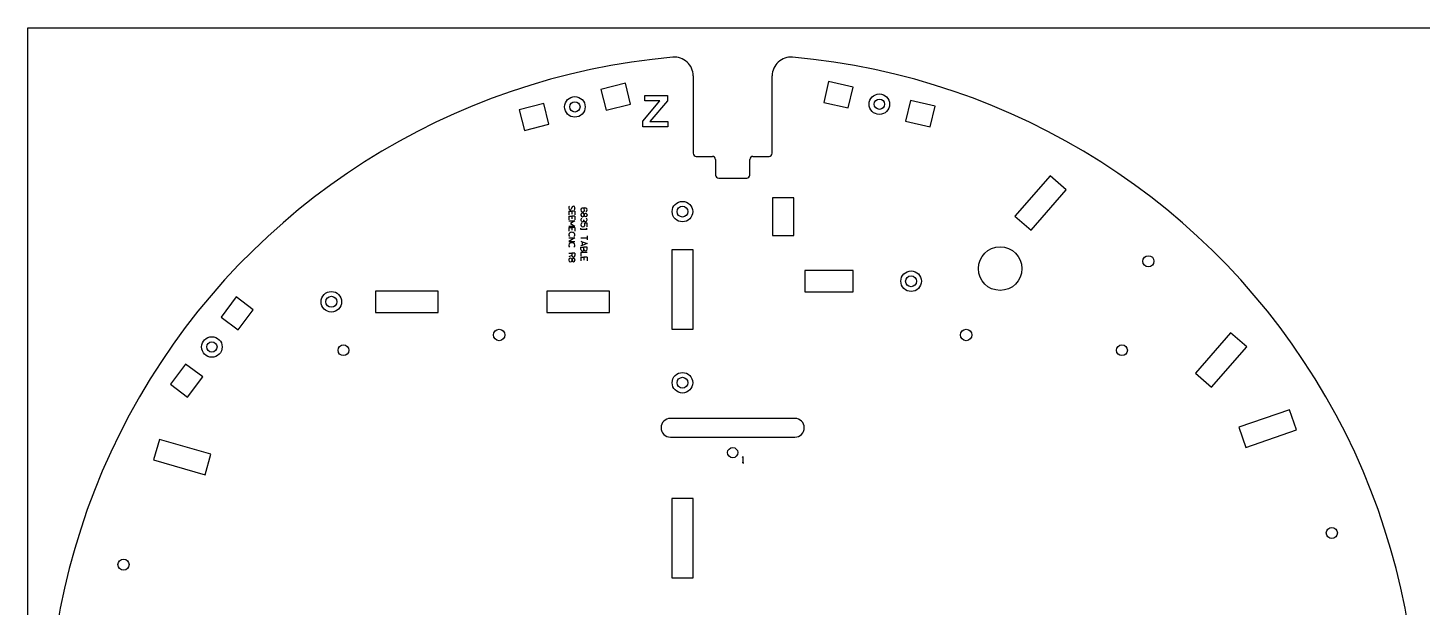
# Model space of a CAD drawing. Header units: inches. Extents: x -1316 to -504, y 751 to 1208.
# Drawn here: x -1316.5 to -868.7, y 1022.2 to 1208.4 of the extents above; entities that cross this region are included whole.
import ezdxf

# ---------------------------------------------------------------- set-up
doc = ezdxf.new("R2010")
doc.units = ezdxf.units.IN
doc.header["$MEASUREMENT"] = 0
doc.linetypes.add('Continuous2', pattern=[0])
for name, color, linetype in [('68343 AND 68344 CARRIAGE AND ARM PLATE', 1, 'Continuous'), ('68351 TABLE', 1, 'Continuous'), ('68357 Support Panel', 1, 'Continuous'), ('STOCK OUTLINE', 1, 'Continuous')]:
    doc.layers.add(name, color=color, linetype=linetype)

msp = doc.modelspace()

# ---------------------------------------------------------------- linework, layer by layer
at = {"layer": '68343 AND 68344 CARRIAGE AND ARM PLATE', "color": 3, "linetype": 'Continuous2', "lineweight": -3, "true_color": 0x00ff00}
for p, q in [((-1086.78, 1070.66), (-1087.07, 1070.37)), ((-1086.78, 1068.66), (-1086.78, 1070.66)), ((-1086.78, 1068.66), (-1087.07, 1068.66)), ((-1086.78, 1068.66), (-1086.5, 1068.66))]:
    msp.add_line(p, q, dxfattribs=at)
at = {"layer": '68343 AND 68344 CARRIAGE AND ARM PLATE', "color": 5, "linetype": 'Continuous2', "lineweight": -3, "true_color": 0x0000ff}
for centre in [(-1165.12, 1109.72), (-1015.12, 1109.72)]:
    msp.add_circle(centre, 1.84, dxfattribs=at)
at = {"layer": '68351 TABLE', "color": 1, "linetype": 'Continuous2', "lineweight": -3, "true_color": 0xff0000}
for p, q in [((-1102.82, 1193), (-1102.82, 1168.11)), ((-1077.42, 1168.11), (-1077.42, 1193)), ((-1101.82, 1167.11), (-1096.62, 1167.11)), ((-1095.62, 1166.11), (-1095.62, 1161.11)), ((-1084.62, 1161.11), (-1084.62, 1166.11)), ((-1083.62, 1167.11), (-1078.42, 1167.11)), ((-1094.62, 1160.11), (-1085.62, 1160.11))]:
    msp.add_line(p, q, dxfattribs=at)
at = {"layer": '68351 TABLE', "color": 5, "linetype": 'Continuous2', "lineweight": -3, "true_color": 0x0000ff}
for p, q in [((-1059.34, 1191.17), (-1060.88, 1184.48)), ((-1051.45, 1189.35), (-1059.34, 1191.17)), ((-1124.59, 1190.6), (-1132.45, 1188.64)), ((-1132.45, 1188.64), (-1130.79, 1181.98)), ((-1122.93, 1183.94), (-1124.59, 1190.6)), ((-1052.99, 1182.66), (-1051.45, 1189.35)), ((-1150.79, 1184.07), (-1158.65, 1182.11)), ((-1149.13, 1177.41), (-1150.79, 1184.07)), ((-1130.79, 1181.98), (-1122.93, 1183.94)), ((-1060.88, 1184.48), (-1052.99, 1182.66)), ((-1033.03, 1185.09), (-1034.57, 1178.41)), ((-1025.14, 1183.27), (-1033.03, 1185.09)), ((-1026.68, 1176.59), (-1025.14, 1183.27)), ((-1158.65, 1182.11), (-1156.99, 1175.45)), ((-1034.57, 1178.41), (-1026.68, 1176.59)), ((-1156.99, 1175.45), (-1149.13, 1177.41)), ((-988.2, 1160.87), (-999.48, 1147.89)), ((-983.02, 1156.37), (-988.2, 1160.87)), ((-994.3, 1143.39), (-983.02, 1156.37)), ((-1070.51, 1153.76), (-1077.37, 1153.76)), ((-1077.37, 1153.76), (-1077.37, 1141.66)), ((-1070.51, 1141.66), (-1070.51, 1153.76)), ((-999.48, 1147.89), (-994.3, 1143.39)), ((-1077.37, 1141.66), (-1070.51, 1141.66)), ((-1102.82, 1137.11), (-1109.68, 1137.11)), ((-1109.68, 1137.11), (-1109.68, 1111.61)), ((-1102.82, 1111.61), (-1102.82, 1137.11)), ((-1051.42, 1130.41), (-1066.92, 1130.41)), ((-1066.92, 1130.41), (-1066.92, 1123.55)), ((-1051.42, 1123.55), (-1051.42, 1130.41)), ((-1249.56, 1121.93), (-1254.43, 1115.46)), ((-1244.08, 1117.8), (-1249.56, 1121.93)), ((-1184.68, 1123.81), (-1204.78, 1123.81)), ((-1204.78, 1123.81), (-1204.78, 1116.95)), ((-1184.68, 1116.95), (-1184.68, 1123.81)), ((-1129.68, 1123.81), (-1149.78, 1123.81)), ((-1149.78, 1123.81), (-1149.78, 1116.95)), ((-1129.68, 1116.95), (-1129.68, 1123.81)), ((-1066.92, 1123.55), (-1051.42, 1123.55)), ((-1254.43, 1115.46), (-1248.95, 1111.34)), ((-1248.95, 1111.34), (-1244.08, 1117.8)), ((-1204.78, 1116.95), (-1184.68, 1116.95)), ((-1149.78, 1116.95), (-1129.68, 1116.95)), ((-1109.68, 1111.61), (-1102.82, 1111.61)), ((-930.19, 1110.45), (-941.47, 1097.46)), ((-925.01, 1105.94), (-930.19, 1110.45)), ((-936.3, 1092.96), (-925.01, 1105.94)), ((-1265.81, 1100.37), (-1270.68, 1093.9)), ((-1260.33, 1096.24), (-1265.81, 1100.37)), ((-941.47, 1097.46), (-936.3, 1092.96)), ((-1270.68, 1093.9), (-1265.2, 1089.77)), ((-1265.2, 1089.77), (-1260.33, 1096.24)), ((-911.32, 1085.65), (-927.59, 1080.05)), ((-909.09, 1079.17), (-911.32, 1085.65)), ((-1070.12, 1082.89), (-1110.12, 1082.89)), ((-927.59, 1080.05), (-925.35, 1073.57)), ((-925.35, 1073.57), (-909.09, 1079.17)), ((-1274.21, 1076.15), (-1276.1, 1069.55)), ((-1257.68, 1071.41), (-1274.21, 1076.15)), ((-1110.12, 1076.89), (-1070.12, 1076.89)), ((-1259.57, 1064.81), (-1257.68, 1071.41)), ((-1276.1, 1069.55), (-1259.57, 1064.81)), ((-1102.82, 1057.11), (-1109.68, 1057.11)), ((-1109.68, 1057.11), (-1109.68, 1031.61)), ((-1102.82, 1031.61), (-1102.82, 1057.11)), ((-1109.68, 1031.61), (-1102.82, 1031.61))]:
    msp.add_line(p, q, dxfattribs=at)
at = {"layer": '68351 TABLE', "color": 3, "linetype": 'Continuous2', "lineweight": -3, "true_color": 0x00ff00}
for p, q in [((-1118.36, 1186.63), (-1111.05, 1186.63)), ((-1118.36, 1184.96), (-1118.36, 1186.63)), ((-1111.05, 1186.63), (-1111.05, 1184.96)), ((-1119, 1178.42), (-1113.48, 1184.96)), ((-1113.48, 1184.96), (-1118.36, 1184.96)), ((-1111.05, 1184.96), (-1116.68, 1178.29)), ((-1119, 1176.63), (-1119, 1178.42)), ((-1116.68, 1178.29), (-1110.92, 1178.29)), ((-1110.92, 1178.29), (-1110.92, 1176.63)), ((-1110.92, 1176.63), (-1119, 1176.63)), ((-1138.87, 1148.35), (-1138.87, 1148.22)), ((-1138.87, 1146.79), (-1138.87, 1146.66)), ((-1137.87, 1146.54), (-1137.87, 1146.68)), ((-1137.8, 1148.35), (-1137.8, 1148.22)), ((-1136.87, 1148.35), (-1136.87, 1148.22)), ((-1136.87, 1146.76), (-1136.87, 1146.69)), ((-1138.87, 1145.16), (-1138.87, 1145.07)), ((-1138.87, 1143.75), (-1138.87, 1144.04)), ((-1138.87, 1143.75), (-1136.87, 1143.75)), ((-1138.87, 1143.75), (-1138.87, 1143.46)), ((-1136.87, 1145.69), (-1137.76, 1145.69)), ((-1136.87, 1143.75), (-1137.16, 1144.04)), ((-1136.87, 1144.48), (-1136.87, 1145.69)), ((-1138.87, 1140.88), (-1136.87, 1140.88)), ((-1138.87, 1139.84), (-1138.44, 1139.68)), ((-1138.44, 1138.5), (-1138.87, 1138.34)), ((-1138.87, 1137.94), (-1137.87, 1137.94)), ((-1138.87, 1137.17), (-1138.87, 1137.94)), ((-1138.44, 1139.68), (-1138.44, 1138.5)), ((-1138.44, 1139.68), (-1136.87, 1139.09)), ((-1136.87, 1139.09), (-1138.44, 1138.5)), ((-1136.87, 1137.94), (-1137.87, 1137.94)), ((-1137.87, 1137.2), (-1137.87, 1137.94)), ((-1136.87, 1141.52), (-1136.87, 1140.88)), ((-1136.87, 1140.88), (-1136.87, 1140.24)), ((-1136.87, 1137.25), (-1136.87, 1137.94)), ((-1136.87, 1136.27), (-1138.87, 1136.27)), ((-1138.87, 1136.27), (-1138.87, 1135.09)), ((-1138.87, 1134.69), (-1138.87, 1133.52)), ((-1138.87, 1134.69), (-1137.87, 1134.69)), ((-1137.87, 1134.69), (-1137.87, 1133.78)), ((-1136.87, 1134.69), (-1137.87, 1134.69)), ((-1136.87, 1134.69), (-1136.87, 1133.52))]:
    msp.add_line(p, q, dxfattribs=at)
for centre in [(-1043.01, 1183.88), (-1140.79, 1183.02), (-1106.25, 1149.36), (-1032.82, 1126.98), (-1219.01, 1120.38), (-1257.38, 1105.85), (-1106.25, 1094.36)]:
    msp.add_circle(centre, 3.3, dxfattribs=at)
at = {"layer": '68351 TABLE', "color": 5, "linetype": 'Continuous2', "lineweight": -3, "true_color": 0x0000ff}
for centre, radius in [((-1140.79, 1183.02), 1.65), ((-1043.01, 1183.88), 1.65), ((-1106.25, 1149.36), 1.75), ((-1004.22, 1131.03), 7), ((-956.6, 1133.41), 1.78), ((-1032.82, 1126.98), 1.75), ((-1219.01, 1120.38), 1.78), ((-1257.38, 1105.85), 1.65), ((-1215.12, 1104.81), 1.75), ((-965.12, 1104.81), 1.75), ((-1106.25, 1094.36), 1.75), ((-1090.12, 1071.89), 1.65), ((-897.7, 1046.07), 1.77), ((-1285.75, 1035.91), 1.78)]:
    msp.add_circle(centre, radius, dxfattribs=at)
at = {"layer": '68351 TABLE', "color": 1, "linetype": 'Continuous2', "lineweight": -3, "true_color": 0xff0000}
for centre, radius, start, end in [((-1090.12, 979.81), 220, 95.0131, 204.9869), ((-1108.82, 1193), 6, 0, 95.0131), ((-1071.42, 1193), 6, 84.9869, 180), ((-1090.12, 979.81), 220, 335.0131, 84.9869), ((-1101.82, 1168.11), 1, 180, 270), ((-1096.62, 1166.11), 1, 0, 90), ((-1083.62, 1166.11), 1, 90, 180), ((-1078.42, 1168.11), 1, 270, 0), ((-1094.62, 1161.11), 1, 180, 270), ((-1085.62, 1161.11), 1, 270, 0)]:
    msp.add_arc(centre, radius, start, end, dxfattribs=at)
at = {"layer": '68351 TABLE', "color": 3, "linetype": 'Continuous2', "lineweight": -3, "true_color": 0x00ff00}
for centre, radius, start, end in [((-1138.27, 1149.88), 0.595, 103.902, 252.098), ((-1138.33, 1148.35), 0.536, 124.6857, 180), ((-1138.33, 1148.22), 0.536, 180, 270), ((-1138.29, 1146.79), 0.577, 120.2932, 180.0001), ((-1138.24, 1146.66), 0.631, 180.0001, 221.1859), ((-1138.33, 1148.35), 0.536, 0, 124.6857), ((-1138.28, 1149.88), 0.594, 252.2661, 103.7339), ((-1137.91, 1148.75), 1.78, 69.2941, 106.7059), ((-1138.37, 1146.59), 0.504, 270, 354.185), ((-1138.33, 1148.22), 0.536, 270, 0), ((-1137.37, 1146.62), 0.504, 189.0881, 270), ((-1137.33, 1148.35), 0.464, 27.5491, 180), ((-1137.33, 1148.22), 0.464, 180, 270), ((-1137.33, 1148.22), 0.464, 270, 360), ((-1137.46, 1149.85), 0.595, 299.3075, 72.098), ((-1137.45, 1146.76), 0.577, 359.9999, 59.7068), ((-1137.5, 1146.69), 0.631, 318.8141, 359.9999), ((-1137.33, 1148.35), 0.464, 0, 27.5491), ((-1138.23, 1145.16), 0.636, 138.8141, 180.016), ((-1138.24, 1145.07), 0.628, 180.016, 240.2552), ((-1138.37, 1146.54), 0.457, 221.1859, 270), ((-1138.23, 1145.16), 0.636, 123.4333, 138.8141), ((-1138.23, 1145.09), 0.652, 240.2551, 303.6901), ((-1138.21, 1145.05), 0.606, 303.6901, 333.4349), ((-1138.51, 1145.15), 0.923, 357.8471, 35.5576), ((-1138.34, 1145.12), 0.756, 333.4349, 0), ((-1137.37, 1146.57), 0.457, 270, 318.8141), ((-1138.37, 1137.17), 0.5, 180, 3.9129), ((-1137.37, 1137.25), 0.5, 185.7176, 360)]:
    msp.add_arc(centre, radius, start, end, dxfattribs=at)
at = {"layer": '68351 TABLE', "color": 5, "linetype": 'Continuous2', "lineweight": -3, "true_color": 0x0000ff}
for centre, start, end in [((-1110.12, 1079.89), 90, 270), ((-1070.12, 1079.89), 270, 90)]:
    msp.add_arc(centre, 3, start, end, dxfattribs=at)
at = {"layer": '68357 Support Panel', "color": 3, "linetype": 'Continuous2', "lineweight": -3, "true_color": 0x00ff00}
for p, q in [((-1141.62, 1150.91), (-1141.95, 1150.12)), ((-1142.79, 1150.64), (-1142.79, 1150.44)), ((-1142.79, 1149.51), (-1142.79, 1148.34)), ((-1142.79, 1149.51), (-1141.79, 1149.51)), ((-1142.79, 1147.94), (-1142.79, 1146.76)), ((-1142.79, 1147.94), (-1141.79, 1147.94)), ((-1142.79, 1146.36), (-1140.79, 1146.36)), ((-1140.79, 1146.36), (-1142.2, 1145.52)), ((-1141.79, 1149.51), (-1141.79, 1148.59)), ((-1140.79, 1149.51), (-1141.79, 1149.51)), ((-1141.79, 1147.94), (-1141.79, 1147.02)), ((-1140.79, 1147.94), (-1141.79, 1147.94)), ((-1140.78, 1150.58), (-1140.79, 1150.42)), ((-1140.79, 1149.51), (-1140.79, 1148.34)), ((-1140.79, 1147.94), (-1140.79, 1146.76)), ((-1142.79, 1144.68), (-1140.79, 1144.68)), ((-1142.79, 1144.28), (-1142.79, 1143.11)), ((-1142.79, 1144.28), (-1141.79, 1144.28)), ((-1142.2, 1145.52), (-1140.79, 1144.68)), ((-1141.79, 1144.28), (-1141.79, 1143.36)), ((-1140.79, 1144.28), (-1141.79, 1144.28)), ((-1140.79, 1144.28), (-1140.79, 1143.11)), ((-1142.79, 1140.94), (-1140.79, 1140.94)), ((-1140.79, 1140.94), (-1142.79, 1139.72)), ((-1142.79, 1139.72), (-1140.79, 1139.72)), ((-1142.79, 1136.01), (-1141.79, 1136.01)), ((-1141.79, 1135.29), (-1142.79, 1134.79)), ((-1142.79, 1133.85), (-1142.79, 1133.72)), ((-1141.79, 1136.01), (-1141.79, 1135.29)), ((-1140.79, 1136.01), (-1141.79, 1136.01)), ((-1141.71, 1133.85), (-1141.71, 1133.72)), ((-1140.79, 1136.01), (-1140.79, 1135.29)), ((-1140.79, 1133.85), (-1140.79, 1133.72))]:
    msp.add_line(p, q, dxfattribs=at)
for centre, radius, start, end in [((-1142.21, 1150.64), 0.577, 120.522, 179.4411), ((-1141.25, 1150.69), 0.43, 95.1823, 149.3448), ((-1141.31, 1150.59), 0.526, 359.2985, 87.3507), ((-1142.26, 1150.44), 0.526, 179.4411, 267.3507), ((-1142.32, 1150.34), 0.43, 275.1822, 329.3448), ((-1141.36, 1150.43), 0.577, 300.522, 359.2985), ((-1142.05, 1141.94), 0.735, 114.3868, 234.32), ((-1141.79, 1140.92), 1.78, 71.2941, 108.7059), ((-1141.52, 1141.94), 0.735, 305.68, 65.6132), ((-1142.05, 1138.55), 0.735, 114.3868, 234.32), ((-1141.79, 1137.54), 1.78, 71.2941, 108.7059), ((-1141.52, 1138.55), 0.735, 305.68, 65.6132), ((-1142.25, 1133.85), 0.536, 124.6857, 180), ((-1142.25, 1133.72), 0.536, 180, 270), ((-1142.25, 1133.85), 0.536, 0, 124.6857), ((-1142.25, 1133.72), 0.536, 270, 0), ((-1141.29, 1135.29), 0.5, 179.9912, 360), ((-1141.25, 1133.85), 0.464, 27.5491, 180), ((-1141.25, 1133.72), 0.464, 180, 270), ((-1141.25, 1133.72), 0.464, 270, 360), ((-1141.25, 1133.85), 0.464, 0, 27.5491)]:
    msp.add_arc(centre, radius, start, end, dxfattribs=at)
at = {"layer": 'STOCK OUTLINE', "color": 2, "linetype": 'Continuous2', "lineweight": -3, "true_color": 0xffff00}
for p, q in [((-1316.47, 1208.41), (-503.67, 1208.41)), ((-1316.47, 751.21), (-1316.47, 1208.41))]:
    msp.add_line(p, q, dxfattribs=at)

doc.saveas('drawing.dxf')
